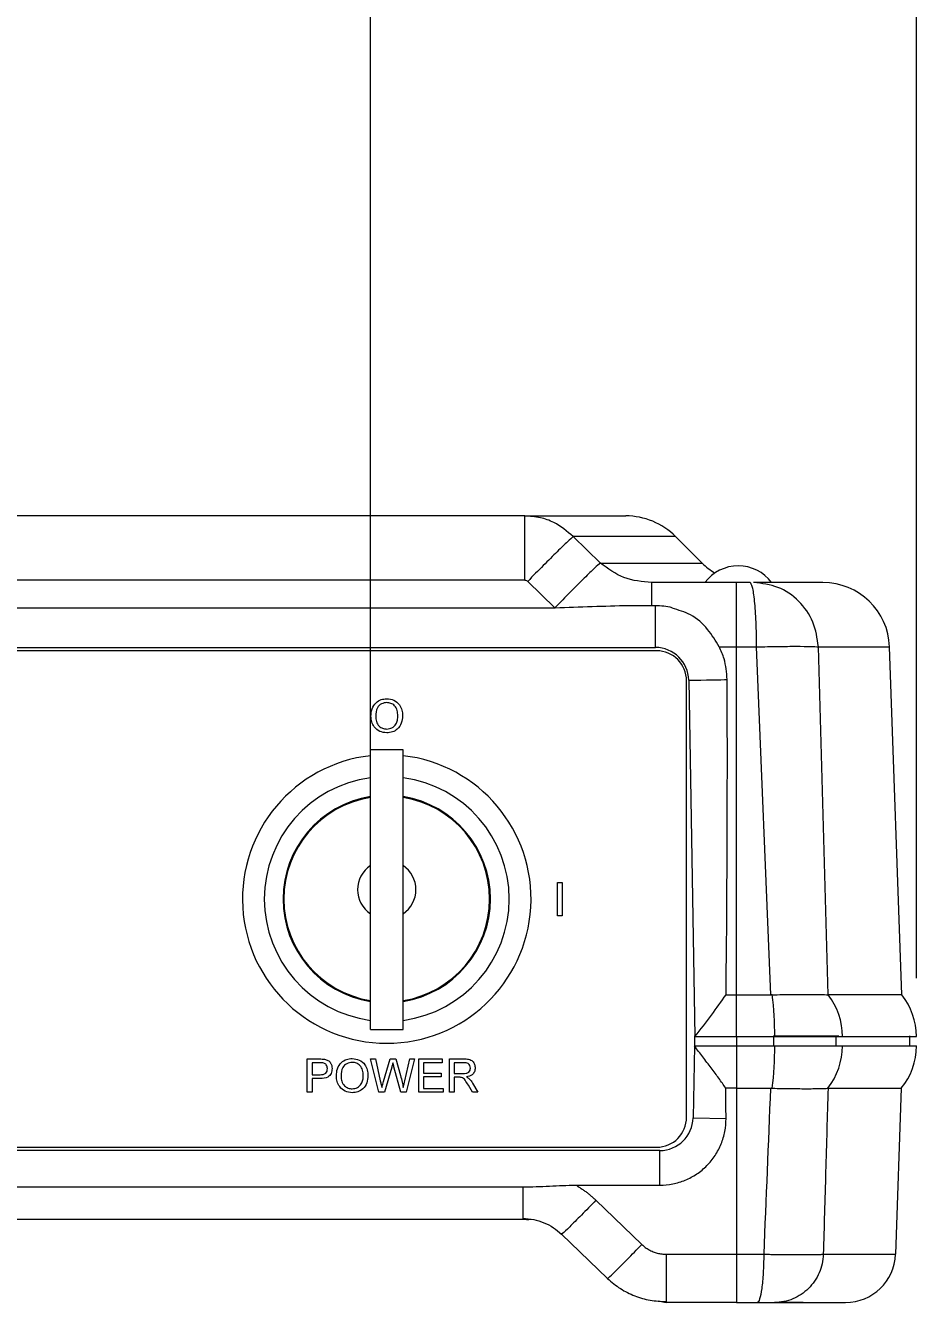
# Model space of a CAD drawing. Header units: inches. Extents: x 0.2 to 38.3, y 0.1 to 29.6.
# Drawn here: x 8.18 to 10.854, y 7.56 to 11.393 of the extents above; entities that cross this region are included whole.
import ezdxf

# ---------------------------------------------------------------- set-up
doc = ezdxf.new("R2010")
doc.units = ezdxf.units.IN
doc.header["$LTSCALE"] = 3.5
doc.header["$MEASUREMENT"] = 0
doc.styles.add('SLDTEXTSTYLE0', font='TXT', dxfattribs={"width": 0.75})
doc.dimstyles.new('SLDDIMSTYLE0', dxfattribs={"dimtxt": 0.401042, "dimasz": 0.385, "dimexe": 0, "dimexo": 0.0625, "dimgap": 0.10026, "dimtad": 0, "dimtih": 1, "dimtoh": 1, "dimrnd": 1e-09, "dimzin": 12, "dimdsep": 46, "dimtxsty": 'SLDTEXTSTYLE0', "dimsah": 1, "dimcen": 0.09, "dimadec": 0, "dimazin": 3, "dimtfac": 1, "dimtofl": 0, "dimtmove": 0, "dimatfit": 3, "dimfxl": 1, "dimfrac": 2, "dimtolj": 1, "dimtzin": 12, "dimarcsym": 0})

# ---------------------------------------------------------------- blocks, each defined once
blk = doc.blocks.new('_D')
at = {"color": 7, "linetype": 'Continuous', "lineweight": 0}
for p, q in [((1.6739, 8.5333), (1.6739, 14.8514)), ((10.8537, 8.5333), (10.8537, 14.8514)), ((1.6739, 14.6064), (4.4871, 14.6064)), ((4.9602, 14.6064), (4.8382, 14.6064)), ((4.8382, 14.6064), (4.8382, 13.9692)), ((7.2959, 14.6064), (7.4179, 14.6064)), ((7.4179, 14.6064), (7.4179, 13.9692)), ((10.8537, 14.6064), (7.7691, 14.6064)), ((4.8382, 13.9692), (4.9602, 13.9692)), ((7.4179, 13.9692), (7.2959, 13.9692))]:
    blk.add_line(p, q, dxfattribs=at)
for points in [[(1.6739, 14.6064), (2.0589, 14.5539), (2.0589, 14.6589)], [(10.8537, 14.6064), (10.4687, 14.6589), (10.4687, 14.5539)]]:
    blk.add_solid(points, dxfattribs=at)
at = {"color": 7, "linetype": 'Continuous', "lineweight": 0, "char_height": 0.40104, "attachment_point": 1, "style": 'SLDTEXTSTYLE0'}
for s, insert in [('9.18in', (5.3932, 15.2047)), ('233.2mm', (4.9602, 14.4862))]:
    blk.add_mtext(s, dxfattribs=dict(at, insert=insert))
blk = doc.blocks.new('_D_1')
at = {"color": 7, "linetype": 'Continuous', "lineweight": 0}
for p, q in [((1.6739, 8.5333), (1.6739, 12.3711)), ((9.2146, 9.2186), (9.2146, 12.3711)), ((1.6739, 12.1261), (3.9423, 12.1261)), ((4.4154, 12.1261), (4.2934, 12.1261)), ((4.2934, 12.1261), (4.2934, 11.4889)), ((6.7511, 12.1261), (6.8731, 12.1261)), ((6.8731, 12.1261), (6.8731, 11.4889)), ((9.2146, 12.1261), (7.2243, 12.1261)), ((4.2934, 11.4889), (4.4154, 11.4889)), ((6.8731, 11.4889), (6.7511, 11.4889))]:
    blk.add_line(p, q, dxfattribs=at)
for points in [[(1.6739, 12.1261), (2.0589, 12.0736), (2.0589, 12.1786)], [(9.2146, 12.1261), (8.8296, 12.1786), (8.8296, 12.0736)]]:
    blk.add_solid(points, dxfattribs=at)
at = {"color": 7, "linetype": 'Continuous', "lineweight": 0, "char_height": 0.40104, "attachment_point": 1, "style": 'SLDTEXTSTYLE0'}
for s, insert in [('7.54in', (4.8484, 12.7244)), ('191.5mm', (4.4154, 12.0059))]:
    blk.add_mtext(s, dxfattribs=dict(at, insert=insert))

msp = doc.modelspace()

# ---------------------------------------------------------------- linework, layer by layer
at = {"color": 7, "linetype": 'Continuous', "lineweight": 15}
for p, q in [((9.678, 9.9213), (2.8496, 9.9213)), ((9.9049, 9.7799), (9.8235, 9.8592)), ((10.2102, 9.7799), (10.1309, 9.8592)), ((9.678, 9.7283), (2.8496, 9.7283)), ((9.7681, 9.6454), (9.6868, 9.7248)), ((10.3138, 9.7213), (10.0591, 9.7213)), ((10.3138, 9.5283), (10.3138, 9.7213)), ((10.3543, 9.7213), (10.3138, 9.7213)), ((9.7688, 9.6447), (2.7588, 9.6447)), ((9.7688, 9.6447), (9.7681, 9.6454)), ((10.0701, 9.6513), (10.0151, 9.6513)), ((10.0738, 9.5163), (2.4538, 9.5163)), ((2.4575, 9.5263), (10.0701, 9.5263)), ((10.2616, 9.5283), (10.3138, 9.5283)), ((10.3138, 8.4839), (10.3138, 9.5283)), ((10.3138, 9.5283), (10.3741, 9.5283)), ((10.4167, 8.4839), (10.3741, 9.5283)), ((10.5892, 8.4839), (10.5595, 9.5283)), ((10.5595, 9.5283), (10.7729, 9.5283)), ((10.8094, 8.4839), (10.7729, 9.5283)), ((10.1638, 8.1163), (10.1638, 9.4263)), ((10.1701, 9.428), (10.1888, 8.3583)), ((9.313, 9.2193), (9.2146, 9.2193)), ((9.2146, 8.3793), (9.2146, 9.2193)), ((9.313, 8.3793), (9.313, 9.2193)), ((9.7766, 8.7213), (9.7766, 8.8213)), ((9.7766, 8.8213), (9.7907, 8.8213)), ((9.7907, 8.8213), (9.7907, 8.7213)), ((9.7907, 8.7213), (9.7766, 8.7213)), ((10.2821, 8.4839), (10.3138, 8.4839)), ((10.3138, 8.3583), (10.3138, 8.4839)), ((10.3138, 8.4839), (10.4167, 8.4839)), ((10.4209, 8.4839), (10.4167, 8.4839)), ((10.5885, 8.4839), (10.5892, 8.4839)), ((10.8094, 8.4839), (10.5892, 8.4839)), ((9.2146, 8.3793), (9.313, 8.3793)), ((10.1876, 8.3603), (10.1871, 8.3303)), ((10.1888, 8.3583), (10.3138, 8.3583)), ((10.3138, 8.3583), (10.4283, 8.3583)), ((10.425, 8.3603), (10.425, 8.3303)), ((10.6122, 8.3603), (10.6122, 8.3303)), ((10.6122, 8.3603), (10.6211, 8.3603)), ((10.8337, 8.3303), (10.8337, 8.3603)), ((10.1871, 8.3303), (10.1833, 8.1146)), ((10.1871, 8.3303), (10.3138, 8.3303)), ((10.3138, 8.3303), (10.3138, 8.2034)), ((10.3138, 8.3303), (10.4283, 8.3303)), ((10.6317, 8.3303), (10.8537, 8.3303)), ((9.0253, 8.1913), (9.0253, 8.2913)), ((9.0253, 8.2913), (9.0621, 8.2913)), ((9.0633, 8.2798), (9.0394, 8.2798)), ((9.0394, 8.2798), (9.0394, 8.2439)), ((9.2403, 8.1913), (9.2151, 8.2913)), ((9.2151, 8.2913), (9.2296, 8.2913)), ((9.2296, 8.2913), (9.2445, 8.2255)), ((9.2542, 8.2231), (9.274, 8.2913)), ((9.274, 8.2913), (9.2909, 8.2913)), ((9.2909, 8.2913), (9.3052, 8.2412)), ((9.3178, 8.2259), (9.3326, 8.2913)), ((9.3471, 8.2913), (9.3219, 8.1913)), ((9.3326, 8.2913), (9.3471, 8.2913)), ((9.36, 8.1913), (9.36, 8.2913)), ((9.36, 8.2913), (9.4305, 8.2913)), ((9.4305, 8.2798), (9.3741, 8.2798)), ((9.3741, 8.2798), (9.3741, 8.249)), ((9.4305, 8.2913), (9.4305, 8.2798)), ((9.4523, 8.1913), (9.4523, 8.2913)), ((9.4523, 8.2913), (9.4957, 8.2913)), ((9.4962, 8.2798), (9.4664, 8.2798)), ((9.4664, 8.2798), (9.4664, 8.2477)), ((9.0394, 8.2439), (9.0636, 8.2439)), ((9.2786, 8.2661), (9.257, 8.1913)), ((9.3064, 8.1913), (9.2855, 8.2677)), ((9.3741, 8.249), (9.4266, 8.249)), ((9.4266, 8.249), (9.4266, 8.2375)), ((9.4664, 8.2477), (9.4932, 8.2477)), ((9.0639, 8.2323), (9.0394, 8.2323)), ((9.0394, 8.2323), (9.0394, 8.1913)), ((9.4266, 8.2375), (9.3741, 8.2375)), ((9.3741, 8.2375), (9.3741, 8.2028)), ((9.3741, 8.2028), (9.433, 8.2028)), ((9.433, 8.2028), (9.433, 8.1913)), ((9.4808, 8.2362), (9.4664, 8.2362)), ((9.4664, 8.2362), (9.4664, 8.1913)), ((9.5212, 8.1913), (9.5088, 8.2124)), ((9.521, 8.2189), (9.5374, 8.1913)), ((10.3138, 8.2034), (10.2813, 8.2034)), ((10.3138, 8.2034), (10.4154, 8.2034)), ((10.3138, 8.2034), (10.3138, 7.7051)), ((10.5883, 8.2034), (10.8083, 8.2034)), ((10.8083, 8.2034), (10.7909, 7.7051)), ((9.0394, 8.1913), (9.0253, 8.1913)), ((9.257, 8.1913), (9.2403, 8.1913)), ((9.3219, 8.1913), (9.3064, 8.1913)), ((9.433, 8.1913), (9.36, 8.1913)), ((9.4664, 8.1913), (9.4523, 8.1913)), ((9.5374, 8.1913), (9.5212, 8.1913)), ((10.1833, 8.1146), (10.2822, 8.1128)), ((10.0833, 8.0163), (2.4443, 8.0163)), ((2.4538, 8.0263), (10.0738, 8.0263)), ((10.0833, 7.9123), (10.0833, 8.0163)), ((2.8553, 7.9074), (9.6723, 7.9074)), ((9.8317, 7.9123), (10.0833, 7.9123)), ((9.8916, 7.8672), (10.0295, 7.7344)), ((2.8553, 7.8103), (9.6723, 7.8103)), ((9.6723, 7.8146), (9.6723, 7.8103)), ((9.689, 7.8073), (9.6723, 7.8103)), ((9.6723, 7.8103), (9.6961, 7.8103)), ((9.7886, 7.7649), (9.9264, 7.6321)), ((10.1024, 7.7051), (10.3138, 7.7051)), ((10.3138, 7.7051), (10.3953, 7.7051)), ((10.3138, 7.7051), (10.3138, 7.5603)), ((10.5741, 7.7051), (10.7909, 7.7051)), ((10.3138, 7.5603), (10.1024, 7.5603)), ((10.3138, 7.5603), (10.3758, 7.5603)), ((10.5141, 7.5603), (10.4389, 7.5603))]:
    msp.add_line(p, q, dxfattribs=at)
at = {"color": 155, "linetype": 'Continuous', "lineweight": 15}
for p, q in [((10.1309, 9.8592), (9.8235, 9.8592)), ((9.9049, 9.7799), (10.2102, 9.7799)), ((10.0701, 9.5263), (10.0701, 9.6513)), ((10.3138, 8.3583), (10.3138, 8.3303)), ((9.7899, 7.7662), (9.7886, 7.7664)), ((10.0788, 7.565), (10.1024, 7.5603))]:
    msp.add_line(p, q, dxfattribs=at)
at = {"color": 7, "linetype": 'Continuous', "lineweight": 15, "flags": 128}
msp.add_lwpolyline([(10.1701, 9.428), (10.1885, 9.4284), (10.2065, 9.4287), (10.2236, 9.429), (10.2397, 9.4293), (10.2542, 9.4295), (10.2668, 9.4297), (10.2774, 9.4299), (10.2857, 9.4301)], dxfattribs=at)
at = {"color": 7, "linetype": 'Continuous', "lineweight": 15}
for centre, radius, start, end in [((9.981, 9.7093), 0.212, 45, 90), ((10.3516, 9.9213), 0.2, 225, 239.0305), ((10.3188, 9.6463), 0.125, 36.8952, 143.0924), ((10.5731, 9.5213), 0.2, 2, 90), ((10.0701, 9.4263), 0.225, 77.1462, 90), ((10.0701, 9.4263), 0.1, 1, 90), ((10.0738, 9.4263), 0.09, 360, 90), ((9.2638, 8.7713), 0.433, 96.5261, 270), ((9.2638, 8.7713), 0.433, 270, 83.4739), ((9.2638, 8.7713), 0.3675, 97.696, 262.304), ((9.2638, 8.7713), 0.3675, 277.696, 82.304), ((9.2638, 8.7713), 0.3112, 99.1002, 260.8998), ((9.2638, 8.7713), 0.31, 99.1344, 260.8656), ((9.2638, 8.7713), 0.3088, 99.1688, 260.8312), ((9.2638, 8.7713), 0.3112, 279.1002, 80.8998), ((9.2638, 8.7713), 0.31, 279.1344, 80.8656), ((9.2638, 8.7713), 0.3088, 279.1688, 80.8312), ((9.2638, 8.7993), 0.0875, 124.224, 235.776), ((9.2638, 8.7993), 0.0875, 304.224, 55.776), ((9.2638, 8.7713), 0.3105, 279.1195, 295), ((9.4481, 8.3639), 0.9802, 359.674, 7.0337), ((10.4283, 8.3586), 0.2034, 359.9156, 38.0311), ((10.6537, 8.3583), 0.2, 0, 38.8903), ((9.4535, 8.3245), 0.9748, 352.8586, 0.3397), ((10.4283, 8.33), 0.2033, 321.4738, 0.0876), ((10.6537, 8.3303), 0.2, 320.6129, 0), ((10.0738, 8.1163), 0.09, 270, 0), ((10.0833, 8.1163), 0.1, 270, 359), ((10.641, 7.7103), 0.15, 270, 358)]:
    msp.add_arc(centre, radius, start, end, dxfattribs=at)
for centre, major_axis, start_param, end_param in [((10.1463, 10.794), (-0.0626, 3.5795), 4.010284, 4.320874), ((10.1451, 5.9246), (0.0626, 3.5795), 5.370706, 5.403085)]:
    msp.add_ellipse(centre, major_axis=major_axis, ratio=0.034915, start_param=start_param, end_param=end_param, dxfattribs=at)
for points, knots in [([(9.8235, 9.8592), (9.8049, 9.8748), (9.7753, 9.8998), (9.7236, 9.9181), (9.6937, 9.9202), (9.678, 9.9213)], [0, 0, 0, 0, 0.443085, 0.707538, 1, 1, 1, 1]), ([(9.678, 9.7283), (9.678, 9.7538), (9.678, 9.8048), (9.678, 9.8684), (9.678, 9.9127), (9.678, 9.9184), (9.678, 9.9213)], [0, 0, 0, 0, 0.25, 0.5, 0.75, 1, 1, 1, 1]), ([(9.678, 9.9213), (9.7246, 9.9213), (9.8176, 9.9213), (9.9099, 9.9213), (9.97, 9.9213), (9.9773, 9.9213), (9.981, 9.9213)], [0, 0, 0, 0, 0.248962, 0.497915, 0.748948, 1, 1, 1, 1]), ([(9.8235, 9.8592), (9.8187, 9.8551), (9.8091, 9.8468), (9.7764, 9.8151), (9.7345, 9.7734), (9.7027, 9.741), (9.6868, 9.7248)], [0, 0, 0, 0, 0.25, 0.5, 0.749999, 1, 1, 1, 1]), ([(9.9049, 9.7799), (9.9001, 9.7757), (9.8905, 9.7675), (9.8578, 9.7358), (9.8158, 9.6941), (9.784, 9.6616), (9.7681, 9.6454)], [0, 0, 0, 0, 0.25, 0.499999, 0.75, 1, 1, 1, 1]), ([(10.0591, 9.7213), (10.0304, 9.7238), (9.9739, 9.7288), (9.9277, 9.763), (9.9049, 9.7799)], [0, 0, 0, 0, 0.506071, 1, 1, 1, 1]), ([(9.678, 9.7283), (9.6797, 9.7281), (9.6829, 9.7278), (9.6855, 9.7258), (9.6868, 9.7248)], [0, 0, 0, 0, 0.502828, 1, 1, 1, 1]), ([(10.0591, 9.6512), (10.0591, 9.6615), (10.0591, 9.6823), (10.0591, 9.7042), (10.0591, 9.7186), (10.0591, 9.7204), (10.0591, 9.7213)], [0, 0, 0, 0, 0.25, 0.5, 0.75, 1, 1, 1, 1]), ([(10.3741, 9.5283), (10.3737, 9.5538), (10.3729, 9.6048), (10.3683, 9.6684), (10.3619, 9.7127), (10.3568, 9.7184), (10.3543, 9.7213)], [0, 0, 0, 0, 0.25, 0.5, 0.75, 1, 1, 1, 1]), ([(10.5595, 9.5283), (10.5559, 9.5538), (10.5485, 9.6048), (10.5032, 9.6684), (10.4397, 9.7127), (10.3898, 9.7184), (10.3648, 9.7213)], [0, 0, 0, 0, 0.25, 0.5, 0.75, 1, 1, 1, 1]), ([(10.5731, 9.7213), (10.5706, 9.7213), (10.5656, 9.7213), (10.5246, 9.7213), (10.4613, 9.7213), (10.3969, 9.7213), (10.3648, 9.7213)], [0, 0, 0, 0, 0.249986, 0.499242, 0.750025, 1, 1, 1, 1]), ([(10.0151, 9.6513), (10.0066, 9.6513), (9.9609, 9.6514), (9.881, 9.6483), (9.8062, 9.6459), (9.7688, 9.6447)], [0, 0, 0, 0, 0.101478, 0.550751, 1, 1, 1, 1]), ([(10.2616, 9.5283), (10.2508, 9.5464), (10.228, 9.5845), (10.1804, 9.6267), (10.1391, 9.6386), (10.1199, 9.6441)], [0, 0, 0, 0, 0.325663, 0.68713, 1, 1, 1, 1]), ([(10.2857, 9.4301), (10.284, 9.4513), (10.2813, 9.4855), (10.267, 9.5165), (10.2616, 9.5283)], [0, 0, 0, 0, 0.620314, 1, 1, 1, 1]), ([(10.3741, 9.5283), (10.3958, 9.5287), (10.4392, 9.5296), (10.4951, 9.53), (10.5389, 9.5296), (10.5527, 9.5287), (10.5595, 9.5283)], [0, 0, 0, 0, 0.250921, 0.500698, 0.750409, 1, 1, 1, 1]), ([(9.2164, 9.32), (9.2169, 9.3275), (9.2178, 9.3424), (9.2295, 9.3606), (9.2462, 9.3711), (9.258, 9.3721), (9.2639, 9.3726)], [0, 0, 0, 0, 0.28057, 0.559574, 0.779558, 1, 1, 1, 1]), ([(9.2639, 9.361), (9.2583, 9.3603), (9.2471, 9.3588), (9.2317, 9.3437), (9.2309, 9.3289), (9.2305, 9.3198)], [0, 0, 0, 0, 0.2801283, 0.5596522, 1, 1, 1, 1]), ([(9.2639, 9.3726), (9.2712, 9.3717), (9.2859, 9.37), (9.3021, 9.3559), (9.3101, 9.3384), (9.3109, 9.3269), (9.3112, 9.3211)], [0, 0, 0, 0, 0.279564, 0.558583, 0.779087, 1, 1, 1, 1]), ([(9.2971, 9.3212), (9.2968, 9.3267), (9.2961, 9.3376), (9.2886, 9.3514), (9.2768, 9.3597), (9.2682, 9.3606), (9.2639, 9.361)], [0, 0, 0, 0, 0.280797, 0.560068, 0.779985, 1, 1, 1, 1]), ([(9.2638, 9.27), (9.2566, 9.2708), (9.2421, 9.2725), (9.2261, 9.2862), (9.2178, 9.303), (9.2169, 9.3143), (9.2164, 9.32)], [0, 0, 0, 0, 0.279599, 0.558766, 0.77931, 1, 1, 1, 1]), ([(9.2305, 9.3198), (9.2308, 9.3145), (9.2315, 9.3038), (9.2396, 9.2907), (9.2512, 9.2828), (9.2595, 9.282), (9.2637, 9.2816)], [0, 0, 0, 0, 0.280656, 0.559886, 0.779848, 1, 1, 1, 1]), ([(9.2637, 9.2816), (9.2692, 9.2823), (9.2802, 9.2837), (9.2916, 9.2951), (9.2965, 9.3084), (9.2969, 9.3169), (9.2971, 9.3212)], [0, 0, 0, 0, 0.279102, 0.558192, 0.778807, 1, 1, 1, 1]), ([(9.3112, 9.3211), (9.3106, 9.3138), (9.3093, 9.2992), (9.2977, 9.2814), (9.281, 9.2717), (9.2695, 9.2706), (9.2638, 9.27)], [0, 0, 0, 0, 0.280353, 0.559503, 0.779635, 1, 1, 1, 1]), ([(10.1888, 8.3583), (10.2058, 8.3802), (10.2398, 8.4239), (10.268, 8.4639), (10.2821, 8.4839)], [0, 0, 0, 0, 0.500425, 1, 1, 1, 1]), ([(10.4209, 8.4839), (10.4409, 8.4842), (10.4801, 8.4849), (10.5298, 8.485), (10.5688, 8.4849), (10.5819, 8.4842), (10.5885, 8.4839)], [0, 0, 0, 0, 0.255183, 0.499252, 0.749258, 1, 1, 1, 1]), ([(10.425, 8.3603), (10.4416, 8.3603), (10.4744, 8.3603), (10.5193, 8.3603), (10.5602, 8.3603), (10.5934, 8.3603), (10.6076, 8.3603), (10.6122, 8.3603)], [0, 0, 0, 0, 0.186311, 0.373328, 0.55957, 0.779058, 1, 1, 1, 1]), ([(10.4283, 8.3583), (10.4522, 8.3583), (10.5002, 8.3583), (10.561, 8.3583), (10.6087, 8.3583), (10.624, 8.3583), (10.6317, 8.3583)], [0, 0, 0, 0, 0.2499918, 0.5002063, 0.7499353, 1, 1, 1, 1]), ([(10.6317, 8.3583), (10.6659, 8.3583), (10.7345, 8.3583), (10.802, 8.3583), (10.8458, 8.3583), (10.8511, 8.3583), (10.8537, 8.3583)], [0, 0, 0, 0, 0.25, 0.5, 0.75, 1, 1, 1, 1]), ([(10.2813, 8.2034), (10.2749, 8.2131), (10.2679, 8.223), (10.2532, 8.2435), (10.2453, 8.2541), (10.2291, 8.2756), (10.2209, 8.2864), (10.2083, 8.3028), (10.2041, 8.3083), (10.1956, 8.3193), (10.1913, 8.3248), (10.1871, 8.3303)], [0, 0, 0, 0, 0.25, 0.25, 0.5, 0.5, 0.75, 0.75, 0.875, 0.875, 1, 1, 1, 1]), ([(10.4283, 8.3303), (10.4525, 8.3303), (10.4763, 8.3303), (10.5204, 8.3303), (10.5408, 8.3303), (10.5767, 8.3303), (10.5922, 8.3303), (10.6169, 8.3303), (10.6261, 8.3303), (10.6317, 8.3303)], [0, 0, 0, 0, 0.25, 0.25, 0.5, 0.5, 0.75, 0.75, 1, 1, 1, 1]), ([(9.0621, 8.2913), (9.0649, 8.2913), (9.0698, 8.2913), (9.0747, 8.2906), (9.0769, 8.2904)], [0, 0, 0, 0, 0.560087, 1, 1, 1, 1]), ([(9.0748, 8.2789), (9.0727, 8.2792), (9.0689, 8.2798), (9.065, 8.2798), (9.0633, 8.2798)], [0, 0, 0, 0, 0.559599, 1, 1, 1, 1]), ([(9.0769, 8.2904), (9.0805, 8.2895), (9.0878, 8.2877), (9.0952, 8.28), (9.0991, 8.2713), (9.0995, 8.2655), (9.0997, 8.2626)], [0, 0, 0, 0, 0.28001, 0.558909, 0.779395, 1, 1, 1, 1]), ([(9.1125, 8.24), (9.113, 8.2475), (9.114, 8.2624), (9.1257, 8.2806), (9.1424, 8.2911), (9.1541, 8.2921), (9.16, 8.2926)], [0, 0, 0, 0, 0.28057, 0.559574, 0.779558, 1, 1, 1, 1]), ([(9.1601, 8.281), (9.1545, 8.2803), (9.1433, 8.2788), (9.1279, 8.2637), (9.1271, 8.2489), (9.1266, 8.2398)], [0, 0, 0, 0, 0.280129, 0.559653, 1, 1, 1, 1]), ([(9.16, 8.2926), (9.1674, 8.2917), (9.1821, 8.29), (9.1983, 8.2759), (9.2062, 8.2584), (9.207, 8.2469), (9.2074, 8.2411)], [0, 0, 0, 0, 0.279565, 0.558583, 0.779087, 1, 1, 1, 1]), ([(9.1933, 8.2412), (9.1929, 8.2467), (9.1923, 8.2576), (9.1848, 8.2714), (9.1729, 8.2797), (9.1644, 8.2806), (9.1601, 8.281)], [0, 0, 0, 0, 0.280796, 0.560068, 0.779985, 1, 1, 1, 1]), ([(9.2824, 8.2792), (9.2817, 8.2768), (9.2804, 8.2724), (9.2792, 8.268), (9.2786, 8.2661)], [0, 0, 0, 0, 0.5599981, 1, 1, 1, 1]), ([(9.2855, 8.2677), (9.2849, 8.2699), (9.2839, 8.2737), (9.2829, 8.2775), (9.2824, 8.2792)], [0, 0, 0, 0, 0.5600074, 1, 1, 1, 1]), ([(9.4957, 8.2913), (9.5003, 8.2913), (9.5094, 8.2912), (9.5217, 8.2857), (9.5281, 8.2752), (9.5288, 8.2679), (9.5292, 8.2643)], [0, 0, 0, 0, 0.281672, 0.559203, 0.77941, 1, 1, 1, 1]), ([(9.5151, 8.264), (9.5148, 8.2667), (9.5142, 8.2719), (9.5072, 8.2791), (9.5004, 8.2795), (9.4962, 8.2798)], [0, 0, 0, 0, 0.280407, 0.55998, 1, 1, 1, 1]), ([(9.0636, 8.2439), (9.0666, 8.244), (9.0727, 8.2442), (9.0809, 8.2478), (9.0851, 8.2549), (9.0854, 8.2597), (9.0856, 8.2622)], [0, 0, 0, 0, 0.281401, 0.559753, 0.779356, 1, 1, 1, 1]), ([(9.0997, 8.2626), (9.0992, 8.2575), (9.0981, 8.2476), (9.0854, 8.2331), (9.0721, 8.2326), (9.0639, 8.2323)], [0, 0, 0, 0, 0.280752, 0.55971, 1, 1, 1, 1]), ([(9.0856, 8.2622), (9.0855, 8.2642), (9.0852, 8.2681), (9.0828, 8.2732), (9.0792, 8.2771), (9.0763, 8.2783), (9.0748, 8.2789)], [0, 0, 0, 0, 0.280263, 0.560081, 0.780149, 1, 1, 1, 1]), ([(9.1599, 8.2016), (9.1654, 8.2023), (9.1764, 8.2037), (9.1877, 8.2151), (9.1927, 8.2284), (9.1931, 8.2369), (9.1933, 8.2412)], [0, 0, 0, 0, 0.2790977, 0.5581917, 0.7788067, 1, 1, 1, 1]), ([(9.2074, 8.2411), (9.2068, 8.2338), (9.2055, 8.2192), (9.1939, 8.2014), (9.1772, 8.1917), (9.1657, 8.1906), (9.16, 8.19)], [0, 0, 0, 0, 0.280353, 0.559503, 0.779635, 1, 1, 1, 1]), ([(9.3052, 8.2412), (9.3069, 8.2345), (9.3098, 8.2226), (9.3121, 8.2106), (9.3132, 8.2053)], [0, 0, 0, 0, 0.5599973, 1, 1, 1, 1]), ([(9.4932, 8.2477), (9.4961, 8.2478), (9.5018, 8.2479), (9.5099, 8.2507), (9.5143, 8.2572), (9.5148, 8.2618), (9.5151, 8.264)], [0, 0, 0, 0, 0.281558, 0.560239, 0.779872, 1, 1, 1, 1]), ([(9.5292, 8.2643), (9.5288, 8.2604), (9.5279, 8.2526), (9.5187, 8.2411), (9.5088, 8.2388), (9.5027, 8.2375)], [0, 0, 0, 0, 0.280518, 0.5605, 1, 1, 1, 1]), ([(9.16, 8.19), (9.1527, 8.1908), (9.1383, 8.1925), (9.1223, 8.2062), (9.114, 8.223), (9.113, 8.2343), (9.1125, 8.24)], [0, 0, 0, 0, 0.2796022, 0.5587662, 0.7793104, 1, 1, 1, 1]), ([(9.1266, 8.2398), (9.127, 8.2345), (9.1276, 8.2238), (9.1357, 8.2107), (9.1473, 8.2028), (9.1557, 8.202), (9.1599, 8.2016)], [0, 0, 0, 0, 0.280656, 0.559886, 0.779848, 1, 1, 1, 1]), ([(9.2445, 8.2255), (9.2453, 8.2218), (9.2469, 8.215), (9.2484, 8.2083), (9.2491, 8.2053)], [0, 0, 0, 0, 0.56, 1, 1, 1, 1]), ([(9.2491, 8.2053), (9.25, 8.2086), (9.2517, 8.2145), (9.2535, 8.2204), (9.2542, 8.2231)], [0, 0, 0, 0, 0.560003, 1, 1, 1, 1]), ([(9.3132, 8.2053), (9.314, 8.2091), (9.3156, 8.216), (9.3171, 8.2229), (9.3178, 8.2259)], [0, 0, 0, 0, 0.559999, 1, 1, 1, 1]), ([(9.4878, 8.2357), (9.4865, 8.2359), (9.4842, 8.2362), (9.4818, 8.2362), (9.4808, 8.2362)], [0, 0, 0, 0, 0.559848, 1, 1, 1, 1]), ([(9.5088, 8.2124), (9.5057, 8.2175), (9.5014, 8.2246), (9.4944, 8.2331), (9.49, 8.2348), (9.4878, 8.2357)], [0, 0, 0, 0, 0.560883, 0.780731, 1, 1, 1, 1]), ([(9.5027, 8.2375), (9.5042, 8.2367), (9.507, 8.2353), (9.5094, 8.2334), (9.5104, 8.2325)], [0, 0, 0, 0, 0.560121, 1, 1, 1, 1]), ([(9.5104, 8.2325), (9.5127, 8.2302), (9.5167, 8.226), (9.5197, 8.2211), (9.521, 8.2189)], [0, 0, 0, 0, 0.5597993, 1, 1, 1, 1]), ([(10.4207, 8.2033), (10.4307, 8.2031), (10.4404, 8.2028), (10.4594, 8.2025), (10.4686, 8.2025), (10.4865, 8.2023), (10.4953, 8.2022), (10.5117, 8.2019), (10.5195, 8.2019), (10.5341, 8.2019), (10.541, 8.2021), (10.5536, 8.2023), (10.5593, 8.2024), (10.5695, 8.2024), (10.574, 8.2024), (10.5817, 8.2028), (10.5849, 8.2031), (10.5874, 8.2033)], [0, 0, 0, 0, 0.125, 0.125, 0.25, 0.25, 0.375, 0.375, 0.5, 0.5, 0.625, 0.625, 0.75, 0.75, 0.875, 0.875, 1, 1, 1, 1]), ([(10.5883, 8.2034), (10.5859, 8.1197), (10.5812, 7.9536), (10.5765, 7.7875), (10.5741, 7.7051)], [0, 0, 0, 0, 0.503718, 1, 1, 1, 1]), ([(10.0833, 7.9123), (10.0965, 7.9123), (10.1095, 7.9136), (10.1351, 7.9187), (10.1478, 7.9226), (10.1719, 7.9327), (10.1834, 7.9388), (10.2051, 7.9534), (10.2154, 7.9619), (10.2337, 7.9804), (10.242, 7.9905), (10.2565, 8.0124), (10.2626, 8.024), (10.2724, 8.0481), (10.2762, 8.0608), (10.2811, 8.0866), (10.2823, 8.0996), (10.2822, 8.1128)], [0, 0, 0, 0, 0.125, 0.125, 0.25, 0.25, 0.375, 0.375, 0.5, 0.5, 0.625, 0.625, 0.75, 0.75, 0.875, 0.875, 1, 1, 1, 1]), ([(9.6723, 7.9074), (9.6856, 7.9074), (9.6989, 7.9076), (9.7254, 7.9085), (9.7387, 7.9091), (9.7785, 7.911), (9.805, 7.9123), (9.8317, 7.9123)], [0, 0, 0, 0, 0.25, 0.25, 0.5, 0.5, 1, 1, 1, 1]), ([(9.8317, 7.9123), (9.8348, 7.9105), (9.841, 7.9068), (9.85, 7.9009), (9.8588, 7.8948), (9.8673, 7.8883), (9.8757, 7.8816), (9.8838, 7.8746), (9.889, 7.8697), (9.8916, 7.8672)], [0, 0, 0, 0, 0.143669, 0.286785, 0.429517, 0.572033, 0.714505, 0.857104, 1, 1, 1, 1]), ([(9.8916, 7.8672), (9.8767, 7.8518), (9.8619, 7.8365), (9.8483, 7.8228), (9.8348, 7.8091), (9.8226, 7.7969), (9.8129, 7.7874), (9.8032, 7.7779), (9.7959, 7.771), (9.7917, 7.7674), (9.7875, 7.7638), (9.7865, 7.7634), (9.7886, 7.7664)], [0, 0, 0, 0, 0.25, 0.25, 0.25, 0.5, 0.5, 0.5, 0.75, 0.75, 0.75, 1, 1, 1, 1]), ([(9.6723, 7.8131), (9.6832, 7.8122), (9.7049, 7.8106), (9.736, 7.8005), (9.7646, 7.7858), (9.7806, 7.7718), (9.7886, 7.7649)], [0, 0, 0, 0, 0.255241, 0.50641, 0.755587, 1, 1, 1, 1]), ([(9.9264, 7.6335), (9.9243, 7.6306), (9.9254, 7.631), (9.9296, 7.6346), (9.9338, 7.6383), (9.9411, 7.6451), (9.9508, 7.6547), (9.9605, 7.6642), (9.9727, 7.6763), (9.9862, 7.69), (9.9997, 7.7037), (10.0146, 7.719), (10.0295, 7.7344)], [0, 0, 0, 0, 0.25, 0.25, 0.25, 0.5, 0.5, 0.5, 0.75, 0.75, 0.75, 1, 1, 1, 1]), ([(10.0295, 7.7344), (10.0311, 7.7328), (10.0344, 7.7298), (10.0397, 7.7256), (10.0452, 7.7218), (10.0509, 7.7184), (10.0569, 7.7153), (10.0651, 7.7117), (10.0757, 7.7082), (10.089, 7.7055), (10.0979, 7.7052), (10.1024, 7.7051)], [0, 0, 0, 0, 0.083678, 0.166749, 0.249559, 0.332458, 0.415793, 0.499908, 0.666657, 0.832446, 1, 1, 1, 1]), ([(10.1024, 7.7051), (10.1024, 7.6859), (10.1024, 7.6668), (10.1024, 7.6317), (10.1024, 7.6157), (10.1024, 7.5891), (10.1024, 7.5784), (10.1024, 7.564), (10.1024, 7.5603), (10.1024, 7.5603)], [0, 0, 0, 0, 0.25, 0.25, 0.5, 0.5, 0.75, 0.75, 1, 1, 1, 1]), ([(10.3953, 7.7051), (10.3952, 7.6859), (10.3946, 7.6668), (10.3936, 7.6493), (10.3926, 7.6317), (10.3911, 7.6157), (10.3893, 7.6024), (10.3875, 7.5891), (10.3854, 7.5784), (10.3831, 7.5712), (10.3808, 7.564), (10.3783, 7.5603), (10.3758, 7.5603)], [0, 0, 0, 0, 0.25, 0.25, 0.25, 0.5, 0.5, 0.5, 0.75, 0.75, 0.75, 1, 1, 1, 1]), ([(10.3953, 7.7051), (10.3982, 7.705), (10.404, 7.7049), (10.4127, 7.7048), (10.4213, 7.7046), (10.4299, 7.7045), (10.4383, 7.7044), (10.4466, 7.7043), (10.4547, 7.7042), (10.4627, 7.7042), (10.4705, 7.7041), (10.4782, 7.704), (10.4856, 7.704), (10.4929, 7.704), (10.4999, 7.7039), (10.5067, 7.7039), (10.5133, 7.7039), (10.5196, 7.7039), (10.5256, 7.704), (10.5314, 7.704), (10.5369, 7.704), (10.5421, 7.7041), (10.547, 7.7042), (10.5515, 7.7042), (10.5558, 7.7043), (10.5597, 7.7044), (10.5633, 7.7045), (10.5665, 7.7046), (10.5694, 7.7048), (10.572, 7.7049), (10.5734, 7.705), (10.5741, 7.7051)], [0, 0, 0, 0, 0.034486, 0.0689714, 0.1034565, 0.1379413, 0.1724257, 0.2069093, 0.2413926, 0.2758758, 0.3103584, 0.3448409, 0.3793235, 0.4138058, 0.4482877, 0.4827692, 0.517251, 0.5517324, 0.5862139, 0.6206956, 0.6551774, 0.689659, 0.7241404, 0.7586223, 0.793104, 0.8275859, 0.8620683, 0.896551, 0.9310339, 0.9655167, 1, 1, 1, 1]), ([(10.5741, 7.7051), (10.5735, 7.6859), (10.5692, 7.6668), (10.554, 7.6317), (10.543, 7.6157), (10.5161, 7.5891), (10.5002, 7.5784), (10.4655, 7.564), (10.4468, 7.5603), (10.4281, 7.5603)], [0, 0, 0, 0, 0.25, 0.25, 0.5, 0.5, 0.75, 0.75, 1, 1, 1, 1]), ([(9.9264, 7.6321), (9.9388, 7.6215), (9.9637, 7.6003), (10.0076, 7.5789), (10.0542, 7.565), (10.0863, 7.5637), (10.1024, 7.5631)], [0, 0, 0, 0, 0.252109, 0.502753, 0.750723, 1, 1, 1, 1]), ([(10.3758, 7.5603), (10.3789, 7.5603), (10.382, 7.5603), (10.385, 7.5603), (10.388, 7.5603), (10.391, 7.5603), (10.3938, 7.5603), (10.3967, 7.5603), (10.3994, 7.5603), (10.402, 7.5603), (10.4046, 7.5603), (10.4071, 7.5603), (10.4094, 7.5603), (10.4117, 7.5603), (10.4139, 7.5603), (10.4158, 7.5603), (10.4178, 7.5603), (10.4196, 7.5603), (10.4212, 7.5603), (10.4244, 7.5603), (10.4267, 7.5603), (10.4281, 7.5603)], [0, 0, 0, 0, 0.00023708, 0.00023708, 0.00023708, 0.000474159, 0.000474159, 0.000474159, 0.000711239, 0.000711239, 0.000711239, 0.000948319, 0.000948319, 0.000948319, 0.001185398, 0.001185398, 0.001185398, 0.001422478, 0.001422478, 0.001422478, 0.001896637, 0.001896637, 0.001896637, 0.001896637]), ([(10.4281, 7.5603), (10.4321, 7.5603), (10.4401, 7.5603), (10.4517, 7.5603), (10.463, 7.5603), (10.4739, 7.5603), (10.4845, 7.5603), (10.4947, 7.5603), (10.5046, 7.5603), (10.5141, 7.5603), (10.5234, 7.5603), (10.5334, 7.5603), (10.5503, 7.5603), (10.5693, 7.5603), (10.588, 7.5603), (10.6015, 7.5603), (10.6125, 7.5603), (10.6213, 7.5603), (10.6285, 7.5603), (10.6341, 7.5603), (10.6381, 7.5603), (10.6406, 7.5603), (10.6409, 7.5603), (10.641, 7.5603)], [0, 0, 0, 0, 0.028571, 0.057141, 0.085712, 0.114282, 0.142853, 0.171423, 0.199994, 0.228564, 0.257135, 0.285705, 0.325752, 0.428528, 0.500734, 0.571475, 0.632693, 0.693911, 0.755128, 0.816346, 0.877564, 0.938782, 1, 1, 1, 1])]:
    msp.add_open_spline(points, degree=3, knots=knots, dxfattribs=at)
for points in [[(10.4154, 8.2034), (10.4088, 8.0373), (10.402, 7.8712), (10.3953, 7.7051)], [(10.4154, 8.2034), (10.4172, 8.2034), (10.419, 8.2034), (10.4207, 8.2033)], [(10.5883, 8.2034), (10.588, 8.2034), (10.5877, 8.2034), (10.5874, 8.2033)]]:
    msp.add_open_spline(points, degree=3, dxfattribs=at)
at = {"color": 155, "linetype": 'Continuous', "lineweight": 15}
msp.add_open_spline([(9.6723, 7.9074), (9.6723, 7.8937), (9.6723, 7.8662), (9.6723, 7.8356), (9.6723, 7.8176), (9.6723, 7.8152), (9.6723, 7.8146)], degree=3, knots=[0, 0, 0, 0, 0.29623, 0.592461, 0.888691, 1, 1, 1, 1], dxfattribs=at)

# ---------------------------------------------------------------- dimensions: what is measured, and where the dimension line sits
at = {"color": 7, "linetype": 'Continuous', "lineweight": 0}
for base, p2, picture, middle in [((10.8537, 14.6064), (10.8537, 8.3583), '_D', (6.1281, 14.6064)), ((9.2146, 12.1261), (9.2146, 9.2193), '_D_1', (5.5833, 12.1261))]:
    dim = msp.add_linear_dim(base=base, p1=(1.6739, 8.3583), p2=p2, dimstyle='SLDDIMSTYLE0', dxfattribs=at)
    dim.commit()
    dim.dimension.update_dxf_attribs({"geometry": picture, "text_midpoint": middle, "dimtype": 160})

doc.saveas('drawing.dxf')
